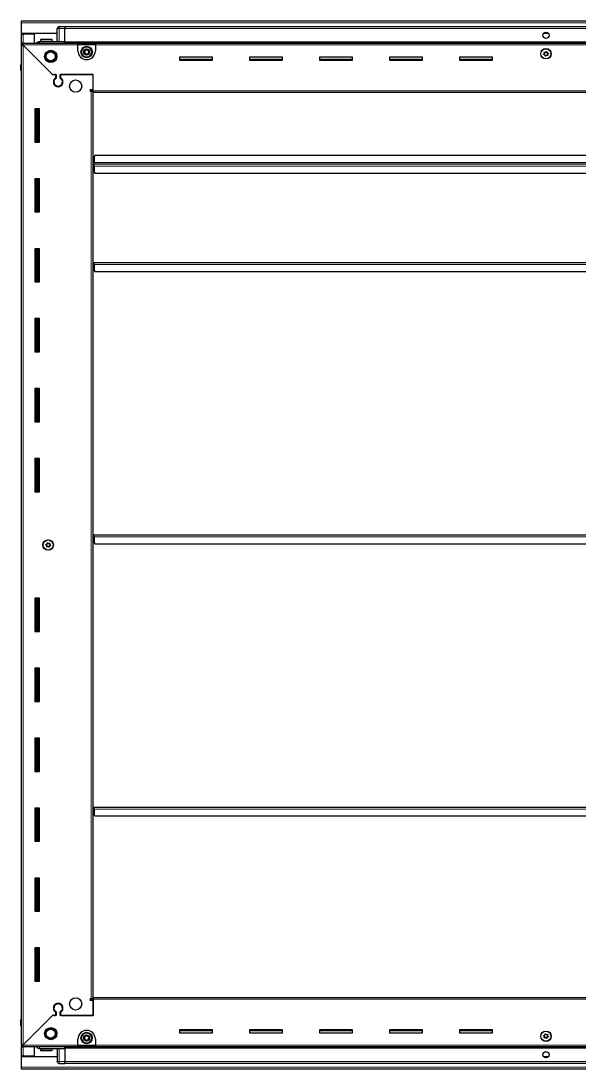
# Model space of a CAD drawing. Header units: millimetres. Extents: x 1315 to 6455, y -1845 to 1961.
# Drawn here: x 5179 to 5817, y 577 to 1776 of the extents above; entities that cross this region are included whole.
import ezdxf

# ---------------------------------------------------------------- set-up
doc = ezdxf.new("R2010")
doc.units = ezdxf.units.MM

msp = doc.modelspace()

# ---------------------------------------------------------------- linework, layer by layer
at = {"color": 7, "linetype": 'Continuous', "lineweight": 25}
for p, q in [((5179.58, 1773.72), (5179.58, 1775.82)), ((5179.58, 1775.82), (6378.58, 1775.82)), ((5179.58, 1761.32), (5179.58, 1773.72)), ((5220.58, 1752.32), (5220.58, 1767.32)), ((5221.26, 1768.82), (5221.26, 1768.82)), ((5222.58, 1769.32), (5229.08, 1769.32)), ((5222.58, 1769.32), (5229.08, 1769.32)), ((5229.08, 1769.32), (5229.08, 1769.32)), ((5229.08, 1769.32), (5229.08, 1769.32)), ((5229.08, 1769.32), (5229.08, 1767.32)), ((6329.08, 1769.17), (5229.08, 1769.17)), ((5229.08, 1752.32), (5229.08, 1767.32)), ((5220.58, 1761.32), (5179.58, 1761.32)), ((5179.58, 1760.82), (5179.58, 1761.32)), ((5179.58, 1760.82), (5181.68, 1760.82)), ((5179.58, 1750.57), (5179.58, 1760.82)), ((5179.58, 1749.07), (5179.58, 1750.57)), ((5179.58, 1750.57), (5180.58, 1750.57)), ((5180.58, 1750.57), (5244.08, 1750.57)), ((5180.58, 1749.07), (5180.58, 1750.57)), ((5181.08, 1760.82), (5181.08, 1761.32)), ((5194.58, 1760.82), (5181.68, 1760.82)), ((5194.58, 1750.57), (5194.58, 1760.82)), ((5200.08, 1752.32), (5229.08, 1752.32)), ((5201.58, 1754.22), (5201.58, 1752.32)), ((5202.38, 1755.02), (5213.78, 1755.02)), ((5214.58, 1752.32), (5214.58, 1754.22)), ((5229.01, 1750.57), (5229.08, 1752.29)), ((5229.08, 1752.32), (5229.08, 1751.82)), ((5229.08, 1751.17), (6329.08, 1751.17)), ((5244.08, 1748.47), (5244.08, 1750.57)), ((5244.08, 1750.57), (5264.08, 1750.57)), ((5264.08, 1750.57), (6294.08, 1750.57)), ((5264.08, 1750.57), (5264.08, 1748.47)), ((5781.96, 1761.32), (5776.21, 1761.32)), ((5179.58, 1748.57), (5179.58, 1749.07)), ((5179.58, 1749.07), (5180.58, 1749.07)), ((5179.58, 604.07), (5179.58, 1748.57)), ((5181.08, 1748.57), (5179.58, 1748.57)), ((5181.18, 1748.47), (5215.08, 1714.57)), ((5215.78, 1713.87), (5181.68, 1747.97)), ((5244.08, 1749.07), (5264.08, 1749.07)), ((5244.08, 1741.57), (5244.08, 1748.47)), ((5264.08, 1748.47), (5264.08, 1741.57)), ((5398.08, 1734.32), (5360.08, 1734.32)), ((5360.08, 1734.32), (5360.08, 1730.82)), ((5398.08, 1731.57), (5360.08, 1731.57)), ((5360.08, 1730.82), (5398.08, 1730.82)), ((5398.08, 1730.82), (5398.08, 1734.32)), ((5478.08, 1734.32), (5440.08, 1734.32)), ((5440.08, 1734.32), (5440.08, 1730.82)), ((5478.08, 1731.57), (5440.08, 1731.57)), ((5440.08, 1730.82), (5478.08, 1730.82)), ((5478.08, 1730.82), (5478.08, 1734.32)), ((5558.08, 1734.32), (5520.08, 1734.32)), ((5520.08, 1734.32), (5520.08, 1730.82)), ((5558.08, 1731.57), (5520.08, 1731.57)), ((5520.08, 1730.82), (5558.08, 1730.82)), ((5558.08, 1730.82), (5558.08, 1734.32)), ((5638.08, 1734.32), (5600.08, 1734.32)), ((5600.08, 1734.32), (5600.08, 1730.82)), ((5638.08, 1731.57), (5600.08, 1731.57)), ((5600.08, 1730.82), (5638.08, 1730.82)), ((5638.08, 1730.82), (5638.08, 1734.32)), ((5718.08, 1734.32), (5680.08, 1734.32)), ((5680.08, 1734.32), (5680.08, 1730.82)), ((5718.08, 1731.57), (5680.08, 1731.57)), ((5680.08, 1730.82), (5718.08, 1730.82)), ((5718.08, 1730.82), (5718.08, 1734.32)), ((5179.08, 1725.82), (5179.08, 1719.32)), ((5179.08, 1719.32), (5179.08, 1725.82)), ((5179.08, 1719.32), (5179.08, 1719.32)), ((5179.58, 1719.32), (5179.08, 1719.32)), ((5179.23, 1719.32), (5179.23, 633.32)), ((5215.08, 1714.57), (5219.28, 1714.57)), ((5216.48, 1714.57), (5215.78, 1713.87)), ((5218.58, 1714.57), (5216.48, 1714.57)), ((5218.58, 1714.57), (5218.58, 1710.68)), ((5219.28, 1714.57), (5219.28, 1710.29)), ((5223.88, 1714.57), (5261.58, 1714.57)), ((5223.88, 1710.29), (5223.88, 1714.57)), ((5224.58, 1710.68), (5224.58, 1714.57)), ((5261.58, 1714.57), (5224.58, 1714.57)), ((5261.58, 1695.92), (5261.58, 1714.57)), ((5261.58, 1697.32), (5261.58, 1714.57)), ((5219.58, 1701.71), (5219.58, 1700.95)), ((5258.73, 1697.32), (5261.58, 1697.32)), ((5259.48, 1695.32), (5258.73, 1695.32)), ((5259.48, 1695.32), (5261.58, 1695.32)), ((5261.58, 1696.32), (5259.58, 1696.32)), ((5259.58, 1696.32), (5259.58, 1695.32)), ((5261.58, 1693.82), (5261.58, 1695.92)), ((6296.58, 1693.82), (5261.58, 1693.82)), ((5261.58, 658.82), (5261.58, 1693.82)), ((5200.08, 1675.32), (5195.08, 1675.32)), ((5195.08, 1675.32), (5195.08, 1637.32)), ((5197.23, 1637.32), (5197.23, 1675.32)), ((5199.03, 1637.32), (5199.03, 1675.32)), ((5199.06, 1637.32), (5199.06, 1675.32)), ((5200.08, 1637.32), (5200.08, 1675.32)), ((5195.08, 1637.32), (5200.08, 1637.32)), ((5263.58, 1621.82), (5262.58, 1620.82)), ((5262.58, 1620.82), (5262.58, 1613.92)), ((6294.58, 1621.82), (5263.58, 1621.82)), ((5262.33, 1611.82), (5261.58, 1611.82)), ((5262.58, 1614.67), (5262.33, 1614.67)), ((5262.33, 1614.67), (5262.33, 1611.82)), ((5262.33, 1611.82), (5262.33, 1608.97)), ((5262.33, 1608.97), (5262.58, 1608.97)), ((5262.58, 1611.82), (5262.58, 1613.92)), ((5262.58, 1609.72), (5262.58, 1611.82)), ((6295.58, 1611.82), (5262.58, 1611.82)), ((5262.58, 1609.72), (5262.58, 1602.82)), ((5200.08, 1595.32), (5195.08, 1595.32)), ((5195.08, 1595.32), (5195.08, 1557.32)), ((5197.23, 1557.32), (5197.23, 1595.32)), ((5199.03, 1557.32), (5199.03, 1595.32)), ((5199.06, 1557.32), (5199.06, 1595.32)), ((5200.08, 1557.32), (5200.08, 1595.32)), ((5262.58, 1602.82), (5263.58, 1601.82)), ((5263.58, 1601.82), (6294.58, 1601.82)), ((5195.08, 1557.32), (5200.08, 1557.32)), ((5200.08, 1515.32), (5195.08, 1515.32)), ((5195.08, 1515.32), (5195.08, 1477.32)), ((5197.23, 1477.32), (5197.23, 1515.32)), ((5199.03, 1477.32), (5199.03, 1515.32)), ((5199.06, 1477.32), (5199.06, 1515.32)), ((5200.08, 1477.32), (5200.08, 1515.32)), ((5261.58, 1499.32), (5262.33, 1499.32)), ((5262.33, 1499.32), (5262.33, 1496.47)), ((5262.58, 1497.22), (5262.58, 1499.32)), ((5262.58, 1499.32), (6295.58, 1499.32)), ((5262.33, 1496.47), (5262.58, 1496.47)), ((5262.58, 1497.22), (5262.58, 1490.32)), ((5262.58, 1490.32), (5263.58, 1489.32)), ((5263.58, 1489.32), (6294.58, 1489.32)), ((5195.08, 1477.32), (5200.08, 1477.32)), ((5200.08, 1435.32), (5195.08, 1435.32)), ((5195.08, 1435.32), (5195.08, 1397.32)), ((5197.23, 1397.32), (5197.23, 1435.32)), ((5199.03, 1397.32), (5199.03, 1435.32)), ((5199.06, 1397.32), (5199.06, 1435.32)), ((5200.08, 1397.32), (5200.08, 1435.32)), ((5195.08, 1397.32), (5200.08, 1397.32)), ((5200.08, 1355.32), (5195.08, 1355.32)), ((5195.08, 1355.32), (5195.08, 1317.32)), ((5197.23, 1317.32), (5197.23, 1355.32)), ((5199.03, 1317.32), (5199.03, 1355.32)), ((5199.06, 1317.32), (5199.06, 1355.32)), ((5200.08, 1317.32), (5200.08, 1355.32)), ((5195.08, 1317.32), (5200.08, 1317.32)), ((5200.08, 1275.32), (5195.08, 1275.32)), ((5195.08, 1275.32), (5195.08, 1237.32)), ((5197.23, 1237.32), (5197.23, 1275.32)), ((5199.03, 1237.32), (5199.03, 1275.32)), ((5199.06, 1237.32), (5199.06, 1275.32)), ((5200.08, 1237.32), (5200.08, 1275.32)), ((5195.08, 1237.32), (5200.08, 1237.32)), ((5261.58, 1187.82), (5262.33, 1187.82)), ((5262.33, 1187.82), (5262.33, 1184.97)), ((5262.58, 1185.72), (5262.58, 1187.82)), ((5262.58, 1187.82), (6295.58, 1187.82)), ((5262.33, 1184.97), (5262.58, 1184.97)), ((5262.58, 1185.72), (5262.58, 1178.82)), ((5262.58, 1178.82), (5263.58, 1177.82)), ((5263.58, 1177.82), (6294.58, 1177.82)), ((5200.08, 1115.32), (5195.08, 1115.32)), ((5195.08, 1115.32), (5195.08, 1077.32)), ((5197.23, 1077.32), (5197.23, 1115.32)), ((5199.03, 1077.32), (5199.03, 1115.32)), ((5199.06, 1077.32), (5199.06, 1115.32)), ((5200.08, 1077.32), (5200.08, 1115.32)), ((5195.08, 1077.32), (5200.08, 1077.32)), ((5200.08, 1035.32), (5195.08, 1035.32)), ((5195.08, 1035.32), (5195.08, 997.32)), ((5197.23, 997.32), (5197.23, 1035.32)), ((5199.03, 997.32), (5199.03, 1035.32)), ((5199.06, 997.32), (5199.06, 1035.32)), ((5200.08, 997.32), (5200.08, 1035.32)), ((5195.08, 997.32), (5200.08, 997.32)), ((5200.08, 955.32), (5195.08, 955.32)), ((5195.08, 955.32), (5195.08, 917.32)), ((5197.23, 917.32), (5197.23, 955.32)), ((5199.03, 917.32), (5199.03, 955.32)), ((5199.06, 917.32), (5199.06, 955.32)), ((5200.08, 917.32), (5200.08, 955.32)), ((5195.08, 917.32), (5200.08, 917.32)), ((5200.08, 875.32), (5195.08, 875.32)), ((5195.08, 875.32), (5195.08, 837.32)), ((5197.23, 837.32), (5197.23, 875.32)), ((5199.03, 837.32), (5199.03, 875.32)), ((5199.06, 837.32), (5199.06, 875.32)), ((5200.08, 837.32), (5200.08, 875.32)), ((5261.58, 876.32), (5262.33, 876.32)), ((5262.33, 876.32), (5262.33, 873.47)), ((5262.58, 874.22), (5262.58, 876.32)), ((5262.58, 876.32), (6295.58, 876.32)), ((5262.33, 873.47), (5262.58, 873.47)), ((5262.58, 874.22), (5262.58, 867.32)), ((5262.58, 867.32), (5263.58, 866.32)), ((5263.58, 866.32), (6294.58, 866.32)), ((5195.08, 837.32), (5200.08, 837.32)), ((5200.08, 795.32), (5195.08, 795.32)), ((5195.08, 795.32), (5195.08, 757.32)), ((5197.23, 757.32), (5197.23, 795.32)), ((5199.03, 757.32), (5199.03, 795.32)), ((5199.06, 757.32), (5199.06, 795.32)), ((5200.08, 757.32), (5200.08, 795.32)), ((5195.08, 757.32), (5200.08, 757.32)), ((5200.08, 715.32), (5195.08, 715.32)), ((5195.08, 715.32), (5195.08, 677.32)), ((5197.23, 677.32), (5197.23, 715.32)), ((5199.03, 677.32), (5199.03, 715.32)), ((5199.06, 677.32), (5199.06, 715.32)), ((5200.08, 677.32), (5200.08, 715.32)), ((5195.08, 677.32), (5200.08, 677.32)), ((5219.58, 651.7), (5219.58, 650.94)), ((5258.73, 657.32), (5259.48, 657.32)), ((5261.58, 655.32), (5258.73, 655.32)), ((5261.58, 657.32), (5259.48, 657.32)), ((5259.58, 657.32), (5259.58, 656.32)), ((5259.58, 656.32), (5261.58, 656.32)), ((5261.58, 656.72), (5261.58, 658.82)), ((5261.58, 658.82), (6296.58, 658.82)), ((5261.58, 656.72), (5261.58, 638.07)), ((5261.58, 638.07), (5261.58, 655.32)), ((5215.08, 638.07), (5181.18, 604.17)), ((5181.68, 604.67), (5215.78, 638.77)), ((5219.28, 638.07), (5215.08, 638.07)), ((5215.78, 638.77), (5216.48, 638.07)), ((5216.48, 638.07), (5218.58, 638.07)), ((5218.58, 641.96), (5218.58, 638.07)), ((5219.28, 642.36), (5219.28, 638.07)), ((5223.88, 638.07), (5223.88, 642.36)), ((5261.58, 638.07), (5223.88, 638.07)), ((5224.58, 638.07), (5224.58, 641.96)), ((5224.58, 638.07), (5261.58, 638.07)), ((5179.08, 633.32), (5179.08, 633.32)), ((5179.08, 626.82), (5179.08, 633.32)), ((5179.08, 633.32), (5179.08, 633.32)), ((5179.08, 633.32), (5179.08, 626.82)), ((5179.58, 633.32), (5179.08, 633.32)), ((5179.58, 625.5), (5179.58, 625.5)), ((5398.08, 621.82), (5360.08, 621.82)), ((5360.08, 621.82), (5360.08, 618.32)), ((5360.08, 621.07), (5398.08, 621.07)), ((5360.08, 618.32), (5398.08, 618.32)), ((5398.08, 618.32), (5398.08, 621.82)), ((5478.08, 621.82), (5440.08, 621.82)), ((5440.08, 621.82), (5440.08, 618.32)), ((5440.08, 621.07), (5478.08, 621.07)), ((5440.08, 618.32), (5478.08, 618.32)), ((5478.08, 618.32), (5478.08, 621.82)), ((5558.08, 621.82), (5520.08, 621.82)), ((5520.08, 621.82), (5520.08, 618.32)), ((5520.08, 621.07), (5558.08, 621.07)), ((5520.08, 618.32), (5558.08, 618.32)), ((5558.08, 618.32), (5558.08, 621.82)), ((5638.08, 621.82), (5600.08, 621.82)), ((5600.08, 621.82), (5600.08, 618.32)), ((5600.08, 621.07), (5638.08, 621.07)), ((5600.08, 618.32), (5638.08, 618.32)), ((5638.08, 618.32), (5638.08, 621.82)), ((5718.08, 621.82), (5680.08, 621.82)), ((5680.08, 621.82), (5680.08, 618.32)), ((5680.08, 621.07), (5718.08, 621.07)), ((5680.08, 618.32), (5718.08, 618.32)), ((5718.08, 618.32), (5718.08, 621.82)), ((5179.58, 603.57), (5179.58, 604.07)), ((5181.08, 604.07), (5179.58, 604.07)), ((5179.58, 603.57), (5179.58, 602.07)), ((5180.58, 603.57), (5179.58, 603.57)), ((5179.58, 591.82), (5179.58, 602.07)), ((5180.58, 602.07), (5179.58, 602.07)), ((5180.58, 603.57), (5180.58, 602.07)), ((5244.08, 602.07), (5180.58, 602.07)), ((5194.58, 591.82), (5194.58, 602.07)), ((5200.08, 600.32), (5229.08, 600.32)), ((5201.58, 600.32), (5201.58, 598.42)), ((5214.58, 598.42), (5214.58, 600.32)), ((5220.58, 600.32), (5220.58, 585.32)), ((5229.08, 600.36), (5229.01, 602.07)), ((6329.08, 601.47), (5229.08, 601.47)), ((5229.08, 600.32), (5229.08, 600.82)), ((5229.08, 600.32), (5229.08, 585.32)), ((5244.08, 604.17), (5244.08, 611.07)), ((5244.08, 602.07), (5244.08, 604.17)), ((5264.08, 603.57), (5244.08, 603.57)), ((5264.08, 602.07), (5244.08, 602.07)), ((5264.08, 611.07), (5264.08, 604.17)), ((5264.08, 604.17), (5264.08, 602.07)), ((6294.08, 602.07), (5264.08, 602.07)), ((5181.68, 591.82), (5179.58, 591.82)), ((5179.58, 591.32), (5179.58, 591.82)), ((5179.58, 591.32), (5220.58, 591.32)), ((5179.58, 578.92), (5179.58, 591.32)), ((5181.08, 591.32), (5181.08, 591.82)), ((5181.68, 591.82), (5194.58, 591.82)), ((5206.16, 597.62), (5202.38, 597.62)), ((5213.78, 597.62), (5206.16, 597.62)), ((5776.21, 591.32), (5781.96, 591.32)), ((5179.58, 576.82), (5179.58, 578.92)), ((6378.58, 576.82), (5179.58, 576.82)), ((5220.58, 585.32), (5220.58, 585.32)), ((5222.58, 583.32), (5229.08, 583.32)), ((5222.58, 583.32), (5229.08, 583.32)), ((5229.08, 583.32), (5229.08, 585.32)), ((5229.08, 583.47), (6329.08, 583.47)), ((5229.08, 583.32), (5229.08, 583.32))]:
    msp.add_line(p, q, dxfattribs=at)
at = {"color": 8, "linetype": 'Continuous', "lineweight": 18}
for p, q in [((6378.58, 1773.72), (5179.58, 1773.72)), ((5220.58, 1767.32), (5222.58, 1767.32)), ((5222.58, 1769.32), (5222.58, 1767.32)), ((5222.58, 1767.32), (5222.58, 1752.32)), ((5229.08, 1767.32), (5222.58, 1767.32)), ((6329.08, 1767.17), (5229.08, 1767.17)), ((5181.68, 1760.82), (5181.68, 1761.32)), ((5181.68, 1750.57), (5181.68, 1760.82)), ((5201.58, 1754.22), (5214.58, 1754.22)), ((6329.08, 1751.82), (5229.08, 1751.82)), ((6329.08, 1750.59), (5229.08, 1750.59)), ((5244.08, 1748.47), (5181.18, 1748.47)), ((5181.68, 1747.97), (5181.68, 604.67)), ((5244.08, 1748.47), (5264.08, 1748.47)), ((6294.08, 1748.47), (5264.08, 1748.47)), ((5179.58, 1725.82), (5179.08, 1725.82)), ((5259.48, 657.32), (5259.48, 1695.32)), ((5261.58, 1695.92), (6296.58, 1695.92)), ((5196.58, 1675.32), (5196.58, 1637.32)), ((5197.82, 1675.32), (5197.82, 1637.32)), ((6295.58, 1613.92), (5262.58, 1613.92)), ((5262.58, 1609.72), (6295.58, 1609.72)), ((5196.58, 1595.32), (5196.58, 1557.32)), ((5197.82, 1595.32), (5197.82, 1557.32)), ((5196.58, 1515.32), (5196.58, 1477.32)), ((5197.82, 1515.32), (5197.82, 1477.32)), ((5262.58, 1497.22), (6295.58, 1497.22)), ((5196.58, 1435.32), (5196.58, 1397.32)), ((5197.82, 1435.32), (5197.82, 1397.32)), ((5196.58, 1355.32), (5196.58, 1317.32)), ((5197.82, 1355.32), (5197.82, 1317.32)), ((5196.58, 1275.32), (5196.58, 1237.32)), ((5197.82, 1275.32), (5197.82, 1237.32)), ((5262.58, 1185.72), (6295.58, 1185.72)), ((5196.58, 1115.32), (5196.58, 1077.32)), ((5197.82, 1115.32), (5197.82, 1077.32)), ((5196.58, 1035.32), (5196.58, 997.32)), ((5197.82, 1035.32), (5197.82, 997.32)), ((5196.58, 955.32), (5196.58, 917.32)), ((5197.82, 955.32), (5197.82, 917.32)), ((5196.58, 875.32), (5196.58, 837.32)), ((5197.82, 875.32), (5197.82, 837.32)), ((5262.58, 874.22), (6295.58, 874.22)), ((5196.58, 795.32), (5196.58, 757.32)), ((5197.82, 795.32), (5197.82, 757.32)), ((5196.58, 715.32), (5196.58, 677.32)), ((5197.82, 715.32), (5197.82, 677.32)), ((6296.58, 656.72), (5261.58, 656.72)), ((5179.58, 626.82), (5179.08, 626.82)), ((5181.18, 604.17), (5244.08, 604.17)), ((5181.68, 591.82), (5181.68, 602.07)), ((5222.58, 585.32), (5222.58, 600.32)), ((5229.08, 602.06), (6329.08, 602.06)), ((5229.08, 600.82), (6329.08, 600.82)), ((5264.08, 604.17), (5244.08, 604.17)), ((5264.08, 604.17), (6294.08, 604.17)), ((5181.68, 591.32), (5181.68, 591.82)), ((5205.89, 598.42), (5201.58, 598.42)), ((5214.58, 598.42), (5205.89, 598.42)), ((6378.58, 578.92), (5179.58, 578.92)), ((5220.58, 585.32), (5222.58, 585.32)), ((5229.08, 585.32), (5222.58, 585.32)), ((5222.58, 583.32), (5222.58, 585.32)), ((5229.08, 585.47), (6329.08, 585.47))]:
    msp.add_line(p, q, dxfattribs=at)
at = {"color": 7, "linetype": 'Continuous', "lineweight": 25, "flags": 128}
msp.add_lwpolyline([(5220.73, 584.57), (5220.62, 584.93), (5220.58, 585.32)], dxfattribs=at)
at = {"color": 7, "linetype": 'Continuous', "lineweight": 25}
for centre, radius in [((5779.08, 1759.32), 3.5), ((5213.08, 1735.32), 7), ((5213.08, 1735.32), 6.02), ((5213.08, 1735.32), 5.1), ((5254.08, 1740.32), 6.5), ((5254.08, 1740.32), 3.46), ((5779.08, 1738.32), 6), ((5779.08, 1738.17), 5.78), ((5779.08, 1738.17), 1.85), ((5241.58, 1701.32), 7), ((5210.08, 1176.32), 6), ((5210.23, 1176.32), 5.79), ((5210.23, 1176.32), 1.85), ((5241.58, 651.32), 7), ((5213.08, 617.32), 7), ((5213.08, 617.32), 6.03), ((5213.08, 617.32), 5.1), ((5254.08, 612.32), 6.5), ((5254.08, 612.32), 3.46), ((5779.08, 614.32), 6), ((5779.08, 614.47), 5.79), ((5779.08, 614.47), 1.85), ((5779.08, 593.32), 3.5)]:
    msp.add_circle(centre, radius, dxfattribs=at)
at = {"color": 8, "linetype": 'Continuous', "lineweight": 18}
for centre in [(5254.08, 1740.32), (5254.08, 612.32)]:
    msp.add_circle(centre, 5.7, dxfattribs=at)
at = {"color": 7, "linetype": 'Continuous', "lineweight": 25}
for centre, radius, start, end in [((5222.58, 1767.32), 2, 90, 180), ((5222.58, 1767.32), 2, 90, 131.40962), ((5202.38, 1754.22), 0.8, 90, 180), ((5213.78, 1754.22), 0.8, 0, 90), ((5220.38, 1752.52), 0.2, 270, 0), ((5254.08, 1741.57), 10, 180, 270), ((5254.08, 1740.32), 2.5, 134.01559, 194.01559), ((5254.08, 1740.32), 2.5, 194.01559, 254.01559), ((5254.08, 1740.32), 2.5, 74.01559, 134.01559), ((5254.08, 1741.57), 10, 270, 0), ((5254.08, 1740.32), 2.5, 14.01559, 74.01559), ((5254.08, 1740.32), 2.5, 314.01559, 14.01559), ((5181.08, 1725.82), 2, 138.59038, 180), ((5254.08, 1740.32), 2.5, 254.01559, 314.01559), ((5221.58, 1706.07), 5.5, 123.05573, 56.94427), ((5221.58, 1706.07), 4.8, 118.63099, 61.36901), ((5258.73, 1696.32), 1, 90, 270), ((5221.58, 646.57), 5.5, 303.05573, 236.94427), ((5221.58, 646.57), 4.8, 298.63099, 241.36901), ((5258.73, 656.32), 1, 90, 270), ((5181.08, 626.82), 2, 180, 221.39416), ((5254.08, 611.07), 10, 90, 180), ((5254.08, 612.32), 2.5, 127.47401, 187.47401), ((5254.08, 612.32), 2.5, 187.47401, 247.47401), ((5254.08, 612.32), 2.5, 67.47401, 127.47401), ((5254.08, 611.07), 10, 0, 90), ((5254.08, 612.32), 2.5, 7.47401, 67.47401), ((5254.08, 612.32), 2.5, 307.47401, 7.47401), ((5220.38, 600.12), 0.2, 0, 90), ((5254.08, 612.32), 2.5, 247.47401, 307.47401), ((5202.38, 598.42), 0.8, 180, 270), ((5213.78, 598.42), 0.8, 270, 0), ((5222.58, 585.32), 2, 180, 270)]:
    msp.add_arc(centre, radius, start, end, dxfattribs=at)
for points, knots in [([(5181.18, 1748.47), (5181.14, 1748.73), (5181.05, 1749.22), (5180.91, 1749.86), (5180.78, 1750.33), (5180.67, 1750.55), (5180.61, 1750.57), (5180.58, 1750.57)], [0, 0, 0, 0, 0.2302553, 0.4485219, 0.6667858, 0.8850496, 1, 1, 1, 1]), ([(5196.87, 1750.57), (5196.99, 1750.77), (5197.38, 1751.42), (5198.53, 1752.13), (5199.57, 1752.26), (5200.08, 1752.32)], [0, 0, 0, 0, 0.1822499, 0.5911249, 1, 1, 1, 1]), ([(5229.08, 1752.32), (5229.08, 1752.29), (5229.08, 1752.21), (5229.08, 1751.59), (5229.08, 1751.03), (5229.08, 1750.66), (5229.08, 1750.65)], [0, 0, 0, 0, 0.3302672, 0.6605344, 0.9908016, 1, 1, 1, 1]), ([(5179.58, 1748.57), (5179.61, 1748.53), (5179.66, 1748.44), (5180.06, 1748.3), (5180.61, 1748.17), (5181.19, 1748.06), (5181.56, 1748), (5181.68, 1747.97)], [0, 0, 0, 0, 0.2302553, 0.4485219, 0.6667858, 0.8850496, 1, 1, 1, 1]), ([(5251.31, 1741.12), (5251.68, 1741.48), (5252.37, 1742.15), (5253.06, 1742.81), (5253.38, 1743.12)], [0, 0, 0, 0, 0.5346859, 1, 1, 1, 1]), ([(5252.01, 1738.32), (5251.92, 1738.65), (5251.72, 1739.45), (5251.48, 1740.42), (5251.34, 1741), (5251.31, 1741.12)], [0, 0, 0, 0, 0.3629006, 0.8668753, 1, 1, 1, 1]), ([(5253.38, 1743.12), (5253.88, 1742.98), (5254.81, 1742.72), (5255.73, 1742.45), (5256.16, 1742.33)], [0, 0, 0, 0, 0.5346859, 1, 1, 1, 1]), ([(5256.86, 1739.53), (5256.49, 1739.17), (5255.79, 1738.5), (5255.1, 1737.83), (5254.78, 1737.52)], [0, 0, 0, 0, 0.5346859, 1, 1, 1, 1]), ([(5256.16, 1742.33), (5256.19, 1742.21), (5256.34, 1741.63), (5256.58, 1740.66), (5256.78, 1739.86), (5256.86, 1739.53)], [0, 0, 0, 0, 0.1331247, 0.6370994, 1, 1, 1, 1]), ([(5777.2, 1740.24), (5777.19, 1740.23), (5777.17, 1740.21), (5777.17, 1740.15), (5777.18, 1740.01), (5777.28, 1739.64), (5777.41, 1739.11), (5777.24, 1738.5), (5776.89, 1738.13), (5776.58, 1737.88), (5776.41, 1737.72), (5776.36, 1737.64), (5776.34, 1737.6), (5776.35, 1737.57), (5776.37, 1737.54), (5776.42, 1737.49), (5776.67, 1737.39), (5777.13, 1737.29), (5777.77, 1736.98), (5778.02, 1736.31), (5778.08, 1735.84), (5778.16, 1735.58), (5778.2, 1735.53), (5778.22, 1735.51), (5778.25, 1735.5), (5778.29, 1735.51), (5778.33, 1735.52), (5778.4, 1735.57), (5778.57, 1735.72), (5778.84, 1735.99), (5779.24, 1736.31), (5779.86, 1736.42), (5780.37, 1736.23), (5780.74, 1736.1), (5780.89, 1736.07), (5780.94, 1736.09), (5780.97, 1736.1), (5780.99, 1736.13), (5781, 1736.19), (5780.99, 1736.34), (5780.89, 1736.71), (5780.76, 1737.23), (5780.92, 1737.84), (5781.28, 1738.21), (5781.58, 1738.46), (5781.76, 1738.63), (5781.81, 1738.71), (5781.82, 1738.75), (5781.82, 1738.78), (5781.8, 1738.81), (5781.75, 1738.85), (5781.5, 1738.95), (5781.04, 1739.06), (5780.4, 1739.37), (5780.15, 1740.03), (5780.09, 1740.51), (5780.01, 1740.76), (5779.97, 1740.82), (5779.94, 1740.84), (5779.91, 1740.85), (5779.88, 1740.84), (5779.84, 1740.82), (5779.77, 1740.78), (5779.6, 1740.63), (5779.33, 1740.36), (5778.93, 1740.04), (5778.3, 1739.93), (5777.8, 1740.11), (5777.43, 1740.25), (5777.28, 1740.27), (5777.22, 1740.26), (5777.21, 1740.25), (5777.2, 1740.24)], [0, 0, 0, 0, 0.0020087, 0.00442, 0.0093647, 0.0255282, 0.0677053, 0.0957862, 0.1246456, 0.1503415, 0.1605194, 0.1633943, 0.1656965, 0.1672448, 0.1688741, 0.1707699, 0.1786058, 0.2119941, 0.2499945, 0.2879948, 0.3213831, 0.329219, 0.3311148, 0.3327441, 0.3342924, 0.3362166, 0.3385353, 0.3413178, 0.349662, 0.3753578, 0.4042173, 0.4322982, 0.4744753, 0.4906388, 0.4966691, 0.49844, 0.5, 0.5020087, 0.50442, 0.5093647, 0.5255282, 0.5677053, 0.5957862, 0.6246456, 0.6503415, 0.6605194, 0.6633943, 0.6656965, 0.6672448, 0.6688741, 0.6707699, 0.6786058, 0.7119941, 0.7499945, 0.7879948, 0.8213831, 0.829219, 0.8311148, 0.8327441, 0.8342924, 0.8362166, 0.8385353, 0.8413178, 0.849662, 0.8753578, 0.9042173, 0.9322982, 0.9744753, 0.9906388, 0.9966691, 0.99844, 1, 1, 1, 1]), ([(5254.78, 1737.52), (5254.29, 1737.66), (5253.36, 1737.93), (5252.44, 1738.19), (5252.01, 1738.32)], [0, 0, 0, 0, 0.5346859, 1, 1, 1, 1]), ([(5211.87, 1178.6), (5211.86, 1178.6), (5211.83, 1178.61), (5211.78, 1178.61), (5211.64, 1178.57), (5211.29, 1178.4), (5210.81, 1178.15), (5210.18, 1178.19), (5209.74, 1178.47), (5209.43, 1178.71), (5209.24, 1178.85), (5209.15, 1178.88), (5209.11, 1178.89), (5209.07, 1178.87), (5209.05, 1178.85), (5209.02, 1178.79), (5208.97, 1178.53), (5208.97, 1178.05), (5208.79, 1177.36), (5208.19, 1176.98), (5207.74, 1176.82), (5207.51, 1176.7), (5207.46, 1176.64), (5207.45, 1176.61), (5207.45, 1176.58), (5207.46, 1176.55), (5207.49, 1176.51), (5207.54, 1176.46), (5207.72, 1176.32), (5208.05, 1176.11), (5208.44, 1175.79), (5208.68, 1175.2), (5208.6, 1174.66), (5208.55, 1174.28), (5208.55, 1174.13), (5208.58, 1174.07), (5208.6, 1174.05), (5208.63, 1174.03), (5208.69, 1174.04), (5208.83, 1174.08), (5209.18, 1174.25), (5209.66, 1174.49), (5210.29, 1174.46), (5210.73, 1174.18), (5211.04, 1173.94), (5211.23, 1173.8), (5211.32, 1173.77), (5211.36, 1173.76), (5211.39, 1173.77), (5211.42, 1173.8), (5211.45, 1173.86), (5211.5, 1174.12), (5211.5, 1174.6), (5211.67, 1175.29), (5212.27, 1175.67), (5212.72, 1175.82), (5212.96, 1175.95), (5213.01, 1176), (5213.02, 1176.03), (5213.02, 1176.06), (5213.01, 1176.1), (5212.98, 1176.13), (5212.92, 1176.19), (5212.74, 1176.33), (5212.42, 1176.53), (5212.02, 1176.86), (5211.79, 1177.45), (5211.86, 1177.98), (5211.92, 1178.37), (5211.91, 1178.52), (5211.89, 1178.57), (5211.88, 1178.59), (5211.87, 1178.6)], [0, 0, 0, 0, 0.0020087, 0.00442, 0.0093647, 0.0255282, 0.0677053, 0.0957862, 0.1246456, 0.1503415, 0.1605194, 0.1633943, 0.1656965, 0.1672448, 0.1688741, 0.1707699, 0.1786058, 0.2119941, 0.2499945, 0.2879948, 0.3213831, 0.329219, 0.3311148, 0.3327441, 0.3342924, 0.3362166, 0.3385353, 0.3413178, 0.349662, 0.3753578, 0.4042173, 0.4322982, 0.4744753, 0.4906388, 0.4966691, 0.49844, 0.5, 0.5020087, 0.50442, 0.5093647, 0.5255282, 0.5677053, 0.5957862, 0.6246456, 0.6503415, 0.6605194, 0.6633943, 0.6656965, 0.6672448, 0.6688741, 0.6707699, 0.6786058, 0.7119941, 0.7499945, 0.7879948, 0.8213831, 0.829219, 0.8311148, 0.8327441, 0.8342924, 0.8362166, 0.8385353, 0.8413178, 0.849662, 0.8753578, 0.9042173, 0.9322982, 0.9744753, 0.9906388, 0.9966691, 0.99844, 1, 1, 1, 1]), ([(5251.42, 613.43), (5251.52, 613.51), (5251.99, 613.87), (5252.78, 614.48), (5253.43, 614.98), (5253.71, 615.19)], [0, 0, 0, 0, 0.1331247, 0.6370994, 1, 1, 1, 1]), ([(5251.79, 610.57), (5251.73, 611.08), (5251.6, 612.03), (5251.48, 612.99), (5251.42, 613.43)], [0, 0, 0, 0, 0.5346859, 1, 1, 1, 1]), ([(5253.71, 615.19), (5254.18, 614.99), (5255.08, 614.62), (5255.96, 614.25), (5256.37, 614.08)], [0, 0, 0, 0, 0.5346859, 1, 1, 1, 1]), ([(5256.37, 614.08), (5256.44, 613.57), (5256.57, 612.61), (5256.69, 611.66), (5256.75, 611.22)], [0, 0, 0, 0, 0.53468586, 1, 1, 1, 1]), ([(5777.2, 612.4), (5777.21, 612.4), (5777.23, 612.38), (5777.29, 612.38), (5777.43, 612.4), (5777.8, 612.54), (5778.3, 612.72), (5778.93, 612.61), (5779.33, 612.29), (5779.61, 612.01), (5779.79, 611.85), (5779.87, 611.81), (5779.91, 611.8), (5779.94, 611.81), (5779.97, 611.83), (5780.01, 611.88), (5780.09, 612.14), (5780.15, 612.61), (5780.4, 613.28), (5781.04, 613.59), (5781.5, 613.69), (5781.75, 613.79), (5781.8, 613.84), (5781.82, 613.87), (5781.82, 613.9), (5781.81, 613.93), (5781.79, 613.97), (5781.74, 614.04), (5781.58, 614.19), (5781.28, 614.43), (5780.92, 614.8), (5780.76, 615.41), (5780.89, 615.94), (5780.99, 616.32), (5781, 616.47), (5780.99, 616.52), (5780.97, 616.55), (5780.93, 616.56), (5780.88, 616.57), (5780.73, 616.54), (5780.37, 616.41), (5779.86, 616.23), (5779.24, 616.34), (5778.84, 616.66), (5778.56, 616.94), (5778.38, 617.09), (5778.3, 617.14), (5778.26, 617.15), (5778.22, 617.14), (5778.2, 617.12), (5778.16, 617.06), (5778.08, 616.81), (5778.02, 616.33), (5777.77, 615.67), (5777.13, 615.36), (5776.67, 615.25), (5776.42, 615.15), (5776.37, 615.11), (5776.35, 615.08), (5776.34, 615.05), (5776.35, 615.01), (5776.38, 614.98), (5776.43, 614.91), (5776.59, 614.76), (5776.89, 614.52), (5777.24, 614.14), (5777.41, 613.53), (5777.27, 613.01), (5777.18, 612.63), (5777.16, 612.48), (5777.18, 612.43), (5777.19, 612.41), (5777.2, 612.4)], [0, 0, 0, 0, 0.0020087, 0.00442, 0.0093647, 0.0255282, 0.0677053, 0.0957862, 0.1246456, 0.1503415, 0.1605194, 0.1633943, 0.1656965, 0.1672448, 0.1688741, 0.1707699, 0.1786058, 0.2119941, 0.2499945, 0.2879948, 0.3213831, 0.329219, 0.3311148, 0.3327441, 0.3342924, 0.3362166, 0.3385353, 0.3413178, 0.349662, 0.3753578, 0.4042173, 0.4322982, 0.4744753, 0.4906388, 0.4966691, 0.49844, 0.5, 0.5020087, 0.50442, 0.5093647, 0.5255282, 0.5677053, 0.5957862, 0.6246456, 0.6503415, 0.6605194, 0.6633943, 0.6656965, 0.6672448, 0.6688741, 0.6707699, 0.6786058, 0.7119941, 0.7499945, 0.7879948, 0.8213831, 0.829219, 0.8311148, 0.8327441, 0.8342924, 0.8362166, 0.8385353, 0.8413178, 0.849662, 0.8753578, 0.9042173, 0.9322982, 0.9744753, 0.9906388, 0.9966691, 0.99844, 1, 1, 1, 1]), ([(5181.68, 604.67), (5181.43, 604.63), (5180.94, 604.54), (5180.3, 604.4), (5179.83, 604.27), (5179.61, 604.16), (5179.59, 604.1), (5179.58, 604.07)], [0, 0, 0, 0, 0.2302553, 0.4485219, 0.6667858, 0.8850496, 1, 1, 1, 1]), ([(5180.58, 602.07), (5180.63, 602.1), (5180.72, 602.15), (5180.85, 602.55), (5180.98, 603.1), (5181.09, 603.68), (5181.16, 604.05), (5181.18, 604.17)], [0, 0, 0, 0, 0.23025534, 0.4485219, 0.6667858, 0.88504963, 1, 1, 1, 1]), ([(5196.87, 602.07), (5196.99, 601.87), (5197.38, 601.22), (5198.53, 600.51), (5199.57, 600.39), (5200.08, 600.32)], [0, 0, 0, 0, 0.18224985, 0.59112493, 1, 1, 1, 1]), ([(5229.08, 600.32), (5229.08, 600.36), (5229.08, 600.44), (5229.08, 601.05), (5229.08, 601.63), (5229.08, 602.03), (5229.08, 602.06)], [0, 0, 0, 0, 0.3242788, 0.6485576, 0.9728365, 1, 1, 1, 1]), ([(5254.46, 609.46), (5253.98, 609.66), (5253.09, 610.03), (5252.21, 610.4), (5251.79, 610.57)], [0, 0, 0, 0, 0.5346859, 1, 1, 1, 1]), ([(5256.75, 611.22), (5256.48, 611.01), (5255.82, 610.51), (5255.03, 609.9), (5254.56, 609.54), (5254.46, 609.46)], [0, 0, 0, 0, 0.36290056, 0.86687533, 1, 1, 1, 1])]:
    msp.add_open_spline(points, degree=3, knots=knots, dxfattribs=at)
at = {"color": 8, "linetype": 'Continuous', "lineweight": 18}
for points in [[(5200.08, 1752.32), (5200.08, 1752.28), (5200.08, 1752.2), (5200.08, 1751.77), (5200.08, 1751.31), (5200.08, 1750.9), (5200.08, 1750.63), (5200.08, 1750.57)], [(5200.08, 600.32), (5200.08, 600.37), (5200.08, 600.44), (5200.08, 600.88), (5200.08, 601.33), (5200.08, 601.75), (5200.08, 602.02), (5200.08, 602.07)]]:
    msp.add_open_spline(points, degree=3, knots=[0, 0, 0, 0, 0.3597529, 0.5534142, 0.7511852, 0.9489563, 1, 1, 1, 1], dxfattribs=at)
at = {"color": 7, "linetype": 'Continuous', "lineweight": 25}
for points in [[(5181.18, 1748.47), (5181.13, 1748.55), (5181.03, 1748.71), (5180.88, 1748.91), (5180.73, 1749.05), (5180.63, 1749.06), (5180.58, 1749.07)], [(5181.08, 1748.57), (5181.09, 1748.52), (5181.11, 1748.42), (5181.25, 1748.27), (5181.45, 1748.12), (5181.61, 1748.02), (5181.68, 1747.97)], [(5180.58, 603.57), (5180.63, 603.58), (5180.73, 603.6), (5180.88, 603.74), (5181.03, 603.94), (5181.13, 604.09), (5181.18, 604.17)], [(5181.68, 604.67), (5181.61, 604.62), (5181.45, 604.52), (5181.25, 604.37), (5181.11, 604.22), (5181.09, 604.12), (5181.08, 604.07)]]:
    msp.add_open_spline(points, degree=3, dxfattribs=at)

doc.saveas('drawing.dxf')
